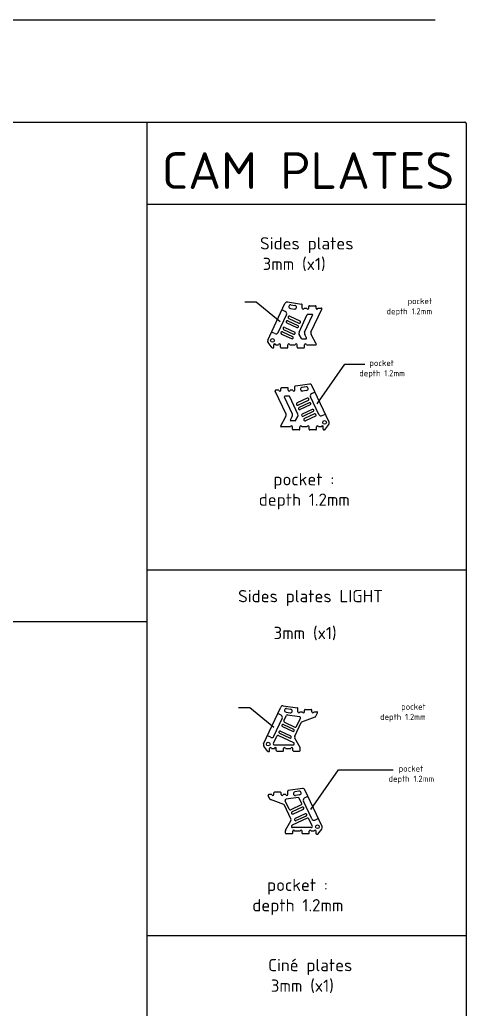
# Model space of a CAD drawing. Header units: millimetres. Extents: x -444 to 1254, y -2418 to 492.
# Drawn here: x 889 to 1254, y -317 to 492 of the extents above; entities that cross this region are included whole.
import ezdxf

# ---------------------------------------------------------------- set-up
doc = ezdxf.new("R2010")
doc.units = ezdxf.units.MM
doc.linetypes.add('JIS_09_08', pattern=[10.75, 8, -0.55, 0.55, -0.55, 0.55, -0.55])
doc.layers.add('Calque1', color=150, linetype='Continuous')
doc.layers.add('Calque1_pocket', color=10, linetype='Continuous')
doc.styles.get("Standard").update_dxf_attribs({"font": 'arial.ttf'})

msp = doc.modelspace()

# ---------------------------------------------------------------- linework, layer by layer
for p, q in [((1082.07, 261.14), (1072.6, 261.14)), ((1101.53, 245.05), (1082.07, 261.14)), ((1131.9, 178.13), (1154.47, 210.49)), ((1154.47, 210.49), (1170.8, 210.49)), ((1076.84, -70.6), (1067.37, -70.6)), ((1096.3, -86.69), (1076.84, -70.6)), ((1126.67, -153.61), (1149.24, -121.25)), ((1149.24, -121.25), (1193.86, -121.25))]:
    msp.add_line(p, q)
at = {"layer": 'Calque1'}
for p, q in [((0, 492.19), (1228.15, 492.19)), ((0, 408.43), (1252.63, 408.43)), ((992.43, 408.43), (992.43, -1069.55)), ((1253.63, 407.43), (1253.63, -1069.55)), ((992.43, 341.41), (1253.63, 341.41)), ((1091.5, 230.24), (1105.49, 260.24)), ((1107.59, 261.38), (1119.08, 259.72)), ((1110.32, 259.07), (1113.63, 258.6)), ((1119.51, 256.32), (1119.51, 259.23)), ((1109.9, 256.1), (1113.2, 255.63)), ((1117.01, 236.59), (1123.74, 251.03)), ((1121.11, 256.32), (1123.31, 256.32)), ((1124.19, 251.32), (1127.64, 251.32)), ((1124.91, 256.32), (1124.91, 257.82)), ((1125.41, 258.32), (1130.36, 258.32)), ((1126.7, 236.59), (1135.57, 255.6)), ((1130.86, 256.32), (1130.86, 257.82)), ((1132.46, 256.32), (1135.12, 256.32)), ((1106.94, 244.25), (1115.1, 240.45)), ((1107.79, 246.06), (1115.94, 242.26)), ((1108.63, 247.88), (1116.79, 244.08)), ((1109.48, 249.69), (1117.63, 245.89)), ((1121.56, 236.59), (1128.1, 250.6)), ((1102.72, 235.19), (1110.87, 231.39)), ((1103.56, 237), (1111.72, 233.2)), ((1104.41, 238.81), (1112.56, 235.01)), ((1105.25, 240.63), (1113.41, 236.82)), ((1118.86, 231.57), (1117.07, 234.77)), ((1123.15, 232.06), (1121.63, 234.77)), ((1131.09, 227.06), (1126.77, 234.77)), ((1094.96, 224.01), (1091.73, 228.17)), ((1119.3, 231.32), (1122.71, 231.32)), ((1095.35, 223.82), (1095.75, 223.82)), ((1096.25, 224.32), (1096.25, 226.32)), ((1097.85, 226.32), (1100.29, 226.32)), ((1101.89, 224.32), (1101.89, 226.32)), ((1102.39, 223.82), (1107.34, 223.82)), ((1107.84, 224.32), (1107.84, 226.32)), ((1109.44, 226.32), (1113.87, 226.32)), ((1115.47, 224.32), (1115.47, 226.32)), ((1115.97, 223.82), (1120.92, 223.82)), ((1121.42, 224.32), (1121.42, 226.32)), ((1123.02, 226.32), (1130.65, 226.32)), ((1125.47, 194.29), (1113.98, 192.64)), ((1106.36, 169.51), (1097.49, 188.52)), ((1100.6, 189.23), (1097.95, 189.23)), ((1102.2, 189.23), (1102.2, 190.73)), ((1107.65, 191.23), (1102.7, 191.23)), ((1108.15, 189.23), (1108.15, 190.73)), ((1111.95, 189.23), (1109.75, 189.23)), ((1113.55, 189.23), (1113.55, 192.14)), ((1122.74, 191.99), (1119.43, 191.51)), ((1123.17, 189.02), (1119.86, 188.54)), ((1141.56, 163.16), (1127.57, 193.16)), ((1111.5, 169.51), (1104.97, 183.52)), ((1108.87, 184.23), (1105.42, 184.23)), ((1116.06, 169.51), (1109.32, 183.94)), ((1123.59, 182.61), (1115.43, 178.8)), ((1124.43, 180.79), (1116.27, 176.99)), ((1125.28, 178.98), (1117.12, 175.18)), ((1126.12, 177.17), (1117.96, 173.36)), ((1127.81, 173.54), (1119.65, 169.74)), ((1128.65, 171.73), (1120.5, 167.93)), ((1101.97, 159.98), (1106.29, 167.68)), ((1109.92, 164.98), (1111.43, 167.68)), ((1113.76, 164.23), (1110.35, 164.23)), ((1114.2, 164.49), (1115.99, 167.68)), ((1129.5, 169.92), (1121.34, 166.11)), ((1130.34, 168.1), (1122.19, 164.3)), ((1110.04, 159.23), (1102.41, 159.23)), ((1111.64, 157.23), (1111.64, 159.23)), ((1117.09, 156.73), (1112.14, 156.73)), ((1117.59, 157.23), (1117.59, 159.23)), ((1123.63, 159.23), (1119.19, 159.23)), ((1125.23, 157.23), (1125.23, 159.23)), ((1130.68, 156.73), (1125.73, 156.73)), ((1131.18, 157.23), (1131.18, 159.23)), ((1135.21, 159.23), (1132.78, 159.23)), ((1136.81, 157.23), (1136.81, 159.23)), ((1137.71, 156.73), (1137.31, 156.73)), ((1138.1, 156.92), (1141.33, 161.09)), ((992.43, 42.36), (1253.63, 42.36)), ((0, 0), (992.43, 0)), ((1088.03, -99.97), (1102.02, -69.97)), ((1104.12, -68.84), (1115.61, -70.49)), ((1106.85, -71.14), (1110.16, -71.62)), ((1116.04, -73.9), (1116.04, -70.99)), ((1121.44, -73.9), (1121.44, -72.4)), ((1121.94, -71.9), (1126.89, -71.9)), ((1127.39, -73.9), (1127.39, -72.4)), ((1104.68, -81.01), (1106.61, -76.88)), ((1106.42, -74.11), (1109.73, -74.59)), ((1107.65, -76.31), (1117.33, -77.7)), ((1114.97, -85.81), (1118.09, -79.12)), ((1117.64, -73.9), (1119.84, -73.9)), ((1119.29, -81.98), (1130.19, -78.01)), ((1128.99, -73.9), (1131.65, -73.9)), ((1130.75, -77.49), (1132.1, -74.61)), ((1103.47, -85.96), (1111.63, -89.76)), ((1104.32, -84.15), (1112.47, -87.95)), ((1105.16, -82.34), (1113.64, -86.29)), ((1113.53, -93.62), (1118.72, -82.5)), ((1096.02, -99.5), (1098.73, -93.68)), ((1100.06, -93.2), (1112.53, -99.01)), ((1100.94, -91.4), (1109.09, -95.2)), ((1101.78, -89.59), (1109.94, -93.39)), ((1117.82, -102.98), (1113.6, -95.45)), ((1091.49, -106.21), (1088.26, -102.04)), ((1092.78, -105.9), (1092.78, -103.9)), ((1094.38, -103.9), (1096.82, -103.9)), ((1096.93, -100.92), (1112.11, -100.92)), ((1098.42, -105.4), (1098.42, -103.9)), ((1104.37, -105.4), (1104.37, -103.9)), ((1105.97, -103.9), (1110.4, -103.9)), ((1112, -105.4), (1112, -103.9)), ((1117.95, -105.4), (1117.95, -103.47)), ((1091.88, -106.4), (1092.28, -106.4)), ((1098.92, -105.9), (1103.87, -105.9)), ((1112.5, -105.9), (1117.45, -105.9)), ((1119.68, -136.48), (1108.19, -138.13)), ((1093.05, -145.13), (1091.7, -142.25)), ((1094.81, -141.54), (1092.16, -141.54)), ((1104.51, -149.61), (1093.61, -145.65)), ((1096.41, -141.54), (1096.41, -140.04)), ((1101.86, -139.54), (1096.91, -139.54)), ((1102.36, -141.54), (1102.36, -140.04)), ((1106.16, -141.54), (1103.96, -141.54)), ((1116.15, -143.95), (1106.47, -145.34)), ((1107.76, -141.54), (1107.76, -138.62)), ((1116.95, -138.78), (1113.64, -139.26)), ((1117.38, -141.75), (1114.07, -142.22)), ((1119.12, -148.65), (1117.2, -144.51)), ((1135.77, -167.61), (1121.78, -137.61)), ((1110.27, -161.26), (1105.08, -150.13)), ((1108.83, -153.44), (1105.71, -146.75)), ((1118.64, -149.97), (1110.16, -153.93)), ((1119.49, -151.79), (1111.33, -155.59)), ((1120.33, -153.6), (1112.17, -157.4)), ((1123.74, -160.84), (1111.27, -166.65)), ((1122.02, -157.22), (1113.86, -161.03)), ((1122.86, -159.04), (1114.71, -162.84)), ((1127.78, -167.13), (1125.07, -161.32)), ((1105.98, -170.61), (1110.2, -163.08)), ((1126.87, -168.55), (1111.69, -168.55)), ((1132.31, -173.84), (1135.54, -169.68)), ((1105.85, -173.04), (1105.85, -171.1)), ((1111.3, -173.54), (1106.35, -173.54)), ((1111.8, -173.04), (1111.8, -171.54)), ((1117.84, -171.54), (1113.4, -171.54)), ((1119.44, -173.04), (1119.44, -171.54)), ((1124.89, -173.54), (1119.94, -173.54)), ((1125.39, -173.04), (1125.39, -171.54)), ((1129.42, -171.54), (1126.99, -171.54)), ((1131.02, -173.54), (1131.02, -171.54)), ((1131.92, -174.04), (1131.52, -174.04)), ((992.43, -256.68), (1253.63, -256.68))]:
    msp.add_line(p, q, dxfattribs=at)
for centre in [(1095.26, 229.97), (1137.8, 162.88), (1091.79, -100.25), (1132.01, -167.89)]:
    msp.add_circle(centre, 1.5, dxfattribs=at)
for centre, radius, start, end in [((1252.63, 407.43), 1, 0, 90), ((1107.3, 259.4), 2, 81.80762, 155), ((1110.11, 257.59), 1.5, 81.80762, 261.80762), ((1119.01, 259.23), 0.5, 0, 81.80762), ((1113.42, 257.11), 1.5, 261.80762, 81.80762), ((1120.31, 256.32), 0.8, 180, 0), ((1124.11, 256.32), 0.8, 180, 0), ((1124.19, 250.82), 0.5, 90, 155), ((1125.41, 257.82), 0.5, 90, 180), ((1127.64, 250.82), 0.5, 335, 90), ((1130.36, 257.82), 0.5, 0, 90), ((1131.66, 256.32), 0.8, 180, 0), ((1135.12, 255.82), 0.5, 335, 90), ((1107.36, 245.16), 1, 65.00996, 245.00996), ((1109.05, 248.78), 1, 65.00996, 245.00996), ((1117.21, 244.98), 1, 245.00996, 65.00996), ((1103.14, 236.09), 1, 65.00996, 245.00996), ((1104.83, 239.72), 1, 65.00996, 245.00996), ((1112.99, 235.92), 1, 245.00996, 65.00996), ((1115.52, 241.36), 1, 245.00996, 65.00996), ((1118.82, 235.75), 2, 155, 209.26207), ((1123.37, 235.75), 2, 155, 209.26207), ((1128.52, 235.75), 2, 155, 209.26207), ((1093.32, 229.4), 2, 155, 217.7421), ((1097.05, 226.32), 0.8, 0, 180), ((1101.09, 226.32), 0.8, 0, 180), ((1108.64, 226.32), 0.8, 0, 180), ((1111.3, 232.29), 1, 245.00996, 65.00996), ((1114.67, 226.32), 0.8, 0, 180), ((1119.3, 231.82), 0.5, 209.26207, 270), ((1122.22, 226.32), 0.8, 0, 180), ((1122.71, 231.82), 0.5, 270, 29.26207), ((1130.65, 226.82), 0.5, 270, 29.26207), ((1095.35, 224.32), 0.5, 217.7421, 270), ((1095.75, 224.32), 0.5, 270, 0), ((1102.39, 224.32), 0.5, 180, 270), ((1107.34, 224.32), 0.5, 270, 0), ((1115.97, 224.32), 0.5, 180, 270), ((1120.92, 224.32), 0.5, 270, 0), ((1125.76, 192.31), 2, 25, 98.19238), ((1097.95, 188.73), 0.5, 90, 205), ((1101.4, 189.23), 0.8, 180, 0), ((1102.7, 190.73), 0.5, 90, 180), ((1107.65, 190.73), 0.5, 0, 90), ((1108.95, 189.23), 0.8, 180, 0), ((1112.75, 189.23), 0.8, 180, 0), ((1114.05, 192.14), 0.5, 98.19238, 180), ((1119.65, 190.03), 1.5, 98.19238, 278.19238), ((1122.95, 190.5), 1.5, 278.19238, 98.19238), ((1105.42, 183.73), 0.5, 90, 205), ((1108.87, 183.73), 0.5, 25, 90), ((1115.85, 177.9), 1, 114.99004, 294.99004), ((1124.01, 181.7), 1, 294.99004, 114.99004), ((1125.7, 178.07), 1, 294.99004, 114.99004), ((1117.54, 174.27), 1, 114.99004, 294.99004), ((1128.23, 172.64), 1, 294.99004, 114.99004), ((1129.92, 169.01), 1, 294.99004, 114.99004), ((1104.55, 168.66), 2, 330.73793, 25), ((1110.35, 164.73), 0.5, 150.73793, 270), ((1109.69, 168.66), 2, 330.73793, 25), ((1113.76, 164.73), 0.5, 270, 330.73793), ((1114.24, 168.66), 2, 330.73793, 25), ((1120.07, 168.83), 1, 114.99004, 294.99004), ((1121.76, 165.21), 1, 114.99004, 294.99004), ((1139.75, 162.31), 2, 322.2579, 25), ((1102.41, 159.73), 0.5, 150.73793, 270), ((1110.84, 159.23), 0.8, 0, 180), ((1112.14, 157.23), 0.5, 180, 270), ((1117.09, 157.23), 0.5, 270, 0), ((1118.39, 159.23), 0.8, 0, 180), ((1124.43, 159.23), 0.8, 0, 180), ((1125.73, 157.23), 0.5, 180, 270), ((1130.68, 157.23), 0.5, 270, 0), ((1131.98, 159.23), 0.8, 0, 180), ((1136.01, 159.23), 0.8, 0, 180), ((1137.31, 157.23), 0.5, 180, 270), ((1137.71, 157.23), 0.5, 270, 322.2579), ((1103.83, -70.82), 2, 81.80762, 155), ((1106.64, -72.63), 1.5, 81.80762, 261.80762), ((1109.95, -73.1), 1.5, 261.80762, 81.80762), ((1115.54, -70.99), 0.5, 0, 81.80762), ((1121.94, -72.4), 0.5, 90, 180), ((1126.89, -72.4), 0.5, 0, 90), ((1107.51, -77.3), 1, 81.80762, 155), ((1116.84, -73.9), 0.8, 180, 0), ((1117.19, -78.69), 1, 335, 81.80762), ((1120.64, -73.9), 0.8, 180, 0), ((1128.19, -73.9), 0.8, 180, 0), ((1129.85, -77.07), 1, 289.99348, 335), ((1131.65, -74.4), 0.5, 335, 90), ((1103.89, -85.06), 1, 65.00996, 245.00996), ((1105.58, -81.43), 1, 155, 245.00996), ((1112.05, -88.86), 1, 245.00996, 65.00996), ((1114.07, -85.38), 1, 245.00996, 335), ((1119.63, -82.92), 1, 109.99348, 155), ((1099.64, -94.11), 1, 65.00996, 155), ((1101.36, -90.49), 1, 65.00996, 245.00996), ((1109.52, -94.3), 1, 245.00996, 65.00996), ((1115.35, -94.47), 2, 155, 209.26207), ((1089.84, -100.82), 2, 155, 217.7421), ((1093.58, -103.9), 0.8, 0, 180), ((1096.93, -99.92), 1, 155, 270), ((1097.62, -103.9), 0.8, 0, 180), ((1105.17, -103.9), 0.8, 0, 180), ((1111.2, -103.9), 0.8, 0, 180), ((1112.11, -99.92), 1, 270, 65.00996), ((1116.95, -103.47), 1, 0, 29.26207), ((1091.88, -105.9), 0.5, 217.7421, 270), ((1092.28, -105.9), 0.5, 270, 0), ((1098.92, -105.4), 0.5, 180, 270), ((1103.87, -105.4), 0.5, 270, 0), ((1112.5, -105.4), 0.5, 180, 270), ((1117.45, -105.4), 0.5, 270, 0), ((1119.97, -138.45), 2, 25, 98.19238), ((1092.16, -142.04), 0.5, 90, 205), ((1093.95, -144.71), 1, 205, 250.00652), ((1095.61, -141.54), 0.8, 180, 0), ((1096.91, -140.04), 0.5, 90, 180), ((1101.86, -140.04), 0.5, 0, 90), ((1103.16, -141.54), 0.8, 180, 0), ((1106.61, -146.33), 1, 98.19238, 205), ((1106.96, -141.54), 0.8, 180, 0), ((1108.26, -138.62), 0.5, 98.19238, 180), ((1113.86, -140.74), 1.5, 98.19238, 278.19238), ((1116.29, -144.94), 1, 25, 98.19238), ((1117.16, -140.26), 1.5, 278.19238, 98.19238), ((1104.17, -150.55), 1, 25, 70.00652), ((1109.73, -153.02), 1, 205, 294.99004), ((1118.22, -149.07), 1, 294.99004, 25), ((1119.91, -152.69), 1, 294.99004, 114.99004), ((1108.45, -162.11), 2, 330.73793, 25), ((1111.75, -156.49), 1, 114.99004, 294.99004), ((1114.28, -161.93), 1, 114.99004, 294.99004), ((1122.44, -158.13), 1, 294.99004, 114.99004), ((1124.16, -161.74), 1, 25, 114.99004), ((1111.69, -167.55), 1, 114.99004, 270), ((1126.87, -167.55), 1, 270, 25), ((1133.96, -168.45), 2, 322.2579, 25), ((1106.85, -171.1), 1, 150.73793, 180), ((1106.35, -173.04), 0.5, 180, 270), ((1111.3, -173.04), 0.5, 270, 0), ((1112.6, -171.54), 0.8, 0, 180), ((1118.64, -171.54), 0.8, 0, 180), ((1119.94, -173.04), 0.5, 180, 270), ((1124.89, -173.04), 0.5, 270, 0), ((1126.19, -171.54), 0.8, 0, 180), ((1130.22, -171.54), 0.8, 0, 180), ((1131.52, -173.54), 0.5, 180, 270), ((1131.92, -173.54), 0.5, 270, 322.2579)]:
    msp.add_arc(centre, radius, start, end, dxfattribs=at)
at = {"layer": 'Calque1_pocket'}
for p, q in [((1099.93, 236.49), (1106.69, 250.99)), ((1105.73, 253.65), (1103.01, 254.91)), ((1097.27, 235.52), (1094.56, 236.79)), ((1127.34, 186.56), (1130.05, 187.83)), ((1133.13, 169.4), (1126.37, 183.9)), ((1135.79, 168.44), (1138.51, 169.7)), ((1096.46, -93.73), (1103.22, -79.23)), ((1102.26, -76.57), (1099.54, -75.3)), ((1093.8, -94.69), (1091.08, -93.43)), ((1121.55, -144.2), (1124.26, -142.94)), ((1127.34, -161.36), (1120.58, -146.86)), ((1130, -162.33), (1132.72, -161.06))]:
    msp.add_line(p, q, dxfattribs=at)
for centre, start, end in [((1104.88, 251.83), 335, 65), ((1098.12, 237.33), 245, 335), ((1128.18, 184.75), 115, 205), ((1134.94, 170.25), 205, 295), ((1101.41, -78.38), 335, 65), ((1094.65, -92.88), 245, 335), ((1122.39, -146.02), 115, 205), ((1129.15, -160.52), 205, 295)]:
    msp.add_arc(centre, 2, start, end, dxfattribs=at)

# ---------------------------------------------------------------- texts
at = {"linetype": 'JIS_09_08'}
for s, insert, char_height, attachment_point in [('{\\fISOCPEUR|b0|i0|c0|p34;CAM PLATES}', (1004.79, 383.88), 30, 1), ('{\\fISOCPEUR|b0|i0|c0|p34;Sides plates}', (1085.07, 314.35), 10, 1), ('{\\fISOCPEUR|b0|i0|c0|p34;3mm (x1)}', (1087.23, 297.55), 10, 1), ('{\\fISOCPEUR|b0|i0|c0|p34;pocket \\Pdepth 1.2mm }', (1225.77, 264.62), 5, 3), ('\\pi154.37807;{\\fISOCPEUR|b0|i0|c0|p34;pocket \\P\\pi146.12807;depth 1.2mm }', (1020.09, 213.97), 5, 1), ('\\pi140.37807;{\\fISOCPEUR|b0|i0|c0|p34;pocket :\\P\\pi128.37807;depth 1.2mm }', (955.66, 121.4), 10, 1), ('{\\fISOCPEUR|b0|i0|c0|p34;Sides plates LIGHT}', (1067.17, 25.79), 10, 1), ('{\\fISOCPEUR|b0|i0|c0|p34;3mm (x1)}', (1096.17, -4.3), 10, 1), ('{\\fISOCPEUR|b0|i0|c0|p34;pocket \\Pdepth 1.2mm }', (1220.54, -67.12), 5, 3), ('\\pi154.37807;{\\fISOCPEUR|b0|i0|c0|p34;pocket \\P\\pi146.12807;depth 1.2mm }', (1044.03, -117.77), 5, 1), ('\\pi140.37807;{\\fISOCPEUR|b0|i0|c0|p34;pocket :\\P\\pi128.37807;depth 1.2mm }', (950.43, -210.34), 10, 1), ('{\\fISOCPEUR|b0|i0|c0|p34;Ciné plates}', (1091.76, -275.99), 10, 1), ('{\\fISOCPEUR|b0|i0|c0|p34;3mm (x1)}', (1093.91, -292.79), 10, 1)]:
    msp.add_mtext_dynamic_manual_height_columns(s, width=327.7561, gutter_width=12.5, heights=[0], dxfattribs=dict(at, insert=insert, char_height=char_height, attachment_point=attachment_point))

doc.saveas('drawing.dxf')
